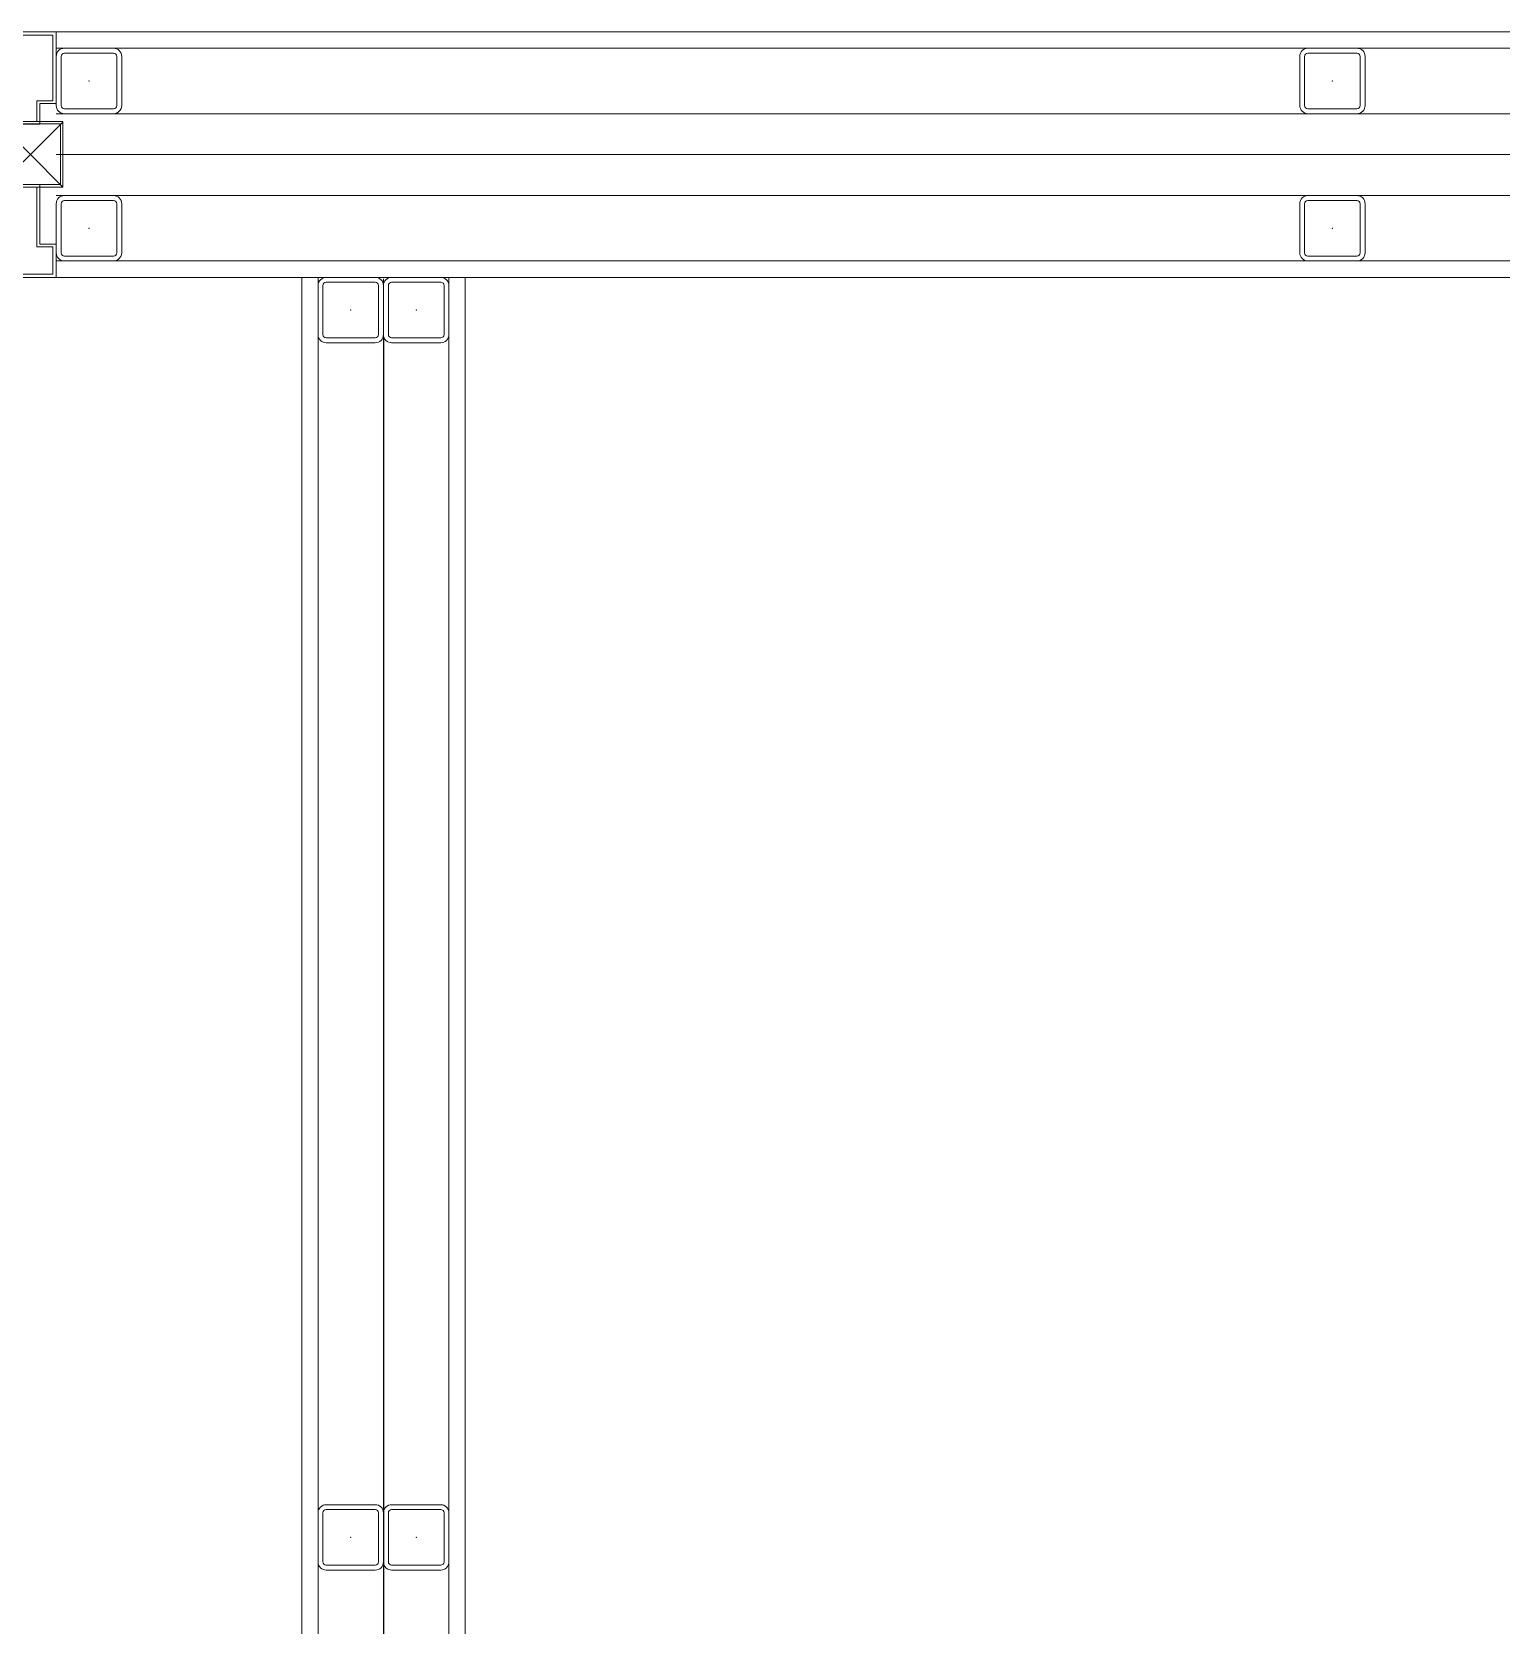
# Model space of a CAD drawing. Extents: x -3709 to 34962, y 0 to 8245.
# Drawn here: x 17214.3 to 17304.1, y 3030.1 to 3127.5 of the extents above; entities that cross this region are included whole.
import ezdxf

# ---------------------------------------------------------------- set-up
doc = ezdxf.new("R2010")
doc.units = 0
doc.layers.get('0').update_dxf_attribs({"color": 9, "lineweight": 9})
for name, color, linetype, lineweight in [('06D', 9, 'Continuous', 9), ('10', 9, 'Continuous', 9), ('11', 9, 'Continuous', 9), ('33', 9, 'BATTING', 9)]:
    doc.layers.add(name, color=color, linetype=linetype, lineweight=lineweight)
doc.linetypes.add('BATTING', pattern='A,0.0001,-0.1,[134,ltypeshp.shx,S=0.1,R=0,X=-0.1,Y=0],-0.2,[134,ltypeshp.shx,S=0.1,R=180,X=0.1,Y=0],-0.1', length=0.4001)

# ---------------------------------------------------------------- blocks, each defined once
blk = doc.blocks.new('Prf-40x40')
for points in [[(1.5, -2), (-1.5, -2, -0.414214), (-2, -1.5), (-2, 1.5, -0.414214), (-1.5, 2), (1.5, 2, -0.414214), (2, 1.5), (2, -1.5, -0.414214)], [(1.5, -1.7), (-1.5, -1.7, -0.414214), (-1.7, -1.5), (-1.7, 1.5, -0.414214), (-1.5, 1.7), (1.5, 1.7, -0.414214), (1.7, 1.5), (1.7, -1.5, -0.414214)]]:
    blk.add_lwpolyline(points, format="xyb", close=True)
blk.add_point((0, 0))
blk = doc.blocks.new('p-korkasa_40x40')
at = {"layer": '10'}
for points in [[(-2, -2), (-2, -2, 4.557572), (-2, -2), (2, -2, 6.895317), (2, -2), (2, -2), (2, 2), (-2, 2), (-2, -2)], [(-1.85, -1.85), (-1.85, 1.85), (1.85, 1.85), (1.85, -1.85), (-1.85, -1.85, -4.556435), (-1.85, -1.85)]]:
    blk.add_lwpolyline(points, format="xyb", close=True, dxfattribs=at)
for points in [[(2, -2), (-2, 2)], [(2, 2), (-2, -1.969)]]:
    blk.add_lwpolyline(points, dxfattribs=at)
blk = doc.blocks.new('p-krt-ahsapkapi90lık_2')
at = {"layer": '10'}
for points in [[(-2.045, -9.295), (-1.025, -9.295, -0.414214), (-1, -9.32), (-1, -12.955), (-0.025, -12.955, -0.414214), (0, -12.98), (0, -14.95, -0.414214), (-0.025, -14.975), (-3.65, -14.975, -0.414214)], [(-3.65, 0.025), (-0.025, 0.025, -0.414214), (0, 0), (0, -4.33, -0.414214), (-0.025, -4.355), (-1, -4.355), (-1, -5.59, -0.414214), (-1.025, -5.615), (-2.045, -5.615)]]:
    blk.add_lwpolyline(points, format="xyb", dxfattribs=at)
for points in [[(-0.2, -0.175), (-3.6, -0.175), (-3.6, -5.455), (-1.18, -5.455), (-1.18, -4.195), (-0.2, -4.195)], [(-1.18, -9.455), (-1.18, -13.115), (-0.2, -13.115), (-0.2, -14.775), (-3.6, -14.775), (-3.6, -9.455)]]:
    blk.add_lwpolyline(points, close=True, dxfattribs=at)
at = {"layer": '10', "rotation": 180}
blk.add_blockref('p-korkasa_40x40', (-1.6, -7.455), dxfattribs=at)

msp = doc.modelspace()

# ---------------------------------------------------------------- linework, layer by layer
at = {"layer": '06D'}
for points in [[(17215.838, 3122.5), (17447.838, 3122.5)], [(17215.838, 3117.5), (17447.838, 3117.5)], [(17235.867, 3108.832), (17235.867, 2882.931)]]:
    msp.add_lwpolyline(points, dxfattribs=at)
at = {"layer": '11'}
for points in [[(17215.838, 3127.5), (17452.838, 3127.5), (17452.838, 3126.5), (17215.838, 3126.5), (17215.838, 3127.5)], [(17215.838, 3113.5), (17452.838, 3113.5), (17452.838, 3112.5), (17215.838, 3112.5), (17215.838, 3113.5)]]:
    msp.add_lwpolyline(points, dxfattribs=at)
for points in [[(17231.838, 2879.5), (17230.838, 2879.5), (17230.838, 3112.5), (17231.838, 3112.5)], [(17240.838, 2869.5), (17239.838, 2869.5), (17239.838, 3112.5), (17240.838, 3112.5)]]:
    msp.add_lwpolyline(points, close=True, dxfattribs=at)
at = {"layer": '33', "ltscale": 0.3}
for points in [[(17215.838, 3120), (17447.838, 3120)], [(17235.838, 2879.5), (17235.838, 3112.4)]]:
    msp.add_lwpolyline(points, dxfattribs=at)

# ---------------------------------------------------------------- block references
at = {"layer": '10'}
msp.add_blockref('p-krt-ahsapkapi90lık_2', (17215.838, 3127.475), dxfattribs=at)
at = {"layer": '10', "xscale": -1}
for p in [(17217.838, 3124.5), (17293.838, 3124.5), (17217.838, 3115.5), (17293.838, 3115.5)]:
    msp.add_blockref('Prf-40x40', p, dxfattribs=at)
at = {"layer": '10', "xscale": -1, "rotation": 270}
for p in [(17233.838, 3110.5), (17237.838, 3110.5), (17233.838, 3035.5), (17237.838, 3035.5)]:
    msp.add_blockref('Prf-40x40', p, dxfattribs=at)

doc.saveas('drawing.dxf')
